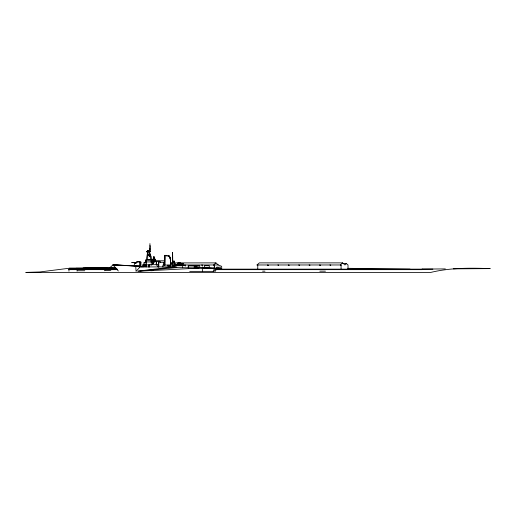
<?xml version="1.0" encoding="UTF-8"?>
<svg xmlns="http://www.w3.org/2000/svg" width="516" height="516" viewBox="0 0 516 516"><rect width="100%" height="100%" fill="white"/><g stroke="black" fill="none" stroke-linecap="round" stroke-linejoin="round"><path stroke-width="0.77" d="M188.643 267.785L188.662 265.701L194.274 265.766L194.255 267.856L196.035 267.856L196.061 265.766L189.559 265.701M195.145 267.856L195.164 265.766M196.17 267.875L196.177 267.178L196.641 267.178L198.757 267.191L198.75 267.888L198.286 267.888L198.292 267.191L198.757 267.191M196.635 267.875L196.641 267.178M197.847 267.875L197.854 267.178L197.08 267.191L197.073 267.888L197.544 267.888L197.551 267.191M197.376 267.875L197.383 267.178M153.271 261.296L153.304 258.065L154.652 258.065M164.314 265.082L164.456 255.356L166.404 255.356L166.881 255.781M153.536 258.065L153.452 256.955L154.316 256.955L154.497 258.065L154 256.955L154.161 258.065M153.665 258.065L153.575 261.296L153.304 258.065M154.129 261.296L154.032 256.955L154.497 258.065M165.03 265.082L165.359 255.356M147.911 252.917L147.021 251.44L147.466 253.046L147.137 251.44L147.911 252.917L147.086 251.292M148.118 251.363L147.531 259.954L147.518 259.529M148.034 254.491L150.949 256.31L148.028 254.614M215.249 271.371L216.791 268.307L213.114 268.249M147.486 250.466L149.311 250.395L147.402 250.537M149.221 250.395L149.227 250.537M136.16 262.818L136.334 262.45L136.417 262.818M153.452 258.065L153.594 256.955L153.613 258.065M146.292 259.987L147.769 251.376M149.311 251.292L149.879 248.789L149.15 251.292M131.812 262.45L136.334 262.45M177.44 264.734L177.665 263.192L178.343 263.063L180.445 263.063L180.6 264.734M213.198 271.371L214.372 268.655L214.069 268.307L202.195 267.959L140.042 271.164M183.174 263.483L180.316 263.695L183.225 263.592M152.214 264.695L154.516 261.296M154.703 261.296L152.401 264.695L152.401 259.954M138.456 271.132L176.82 267.611L176.362 266.914L139.991 266.914L136.063 271.371L135.727 266.082A54.761 1.284 2.4 0 1 112.972 264.831L118.351 270.971M348.01 269.146L348.01 264.966L346.313 263.573L344.965 264.966L342.637 262.876L259.335 262.876L257.033 264.966L257.768 265.624M113.081 264.843L108.141 269.184M342.637 262.876L340.334 264.966L341.076 265.624M221.693 269.146L221.693 266.359L218.294 264.966L215.907 262.883L213.585 264.966L214.327 266.14M136.521 262.076L134.779 263.541A1.264 1.219 -90 0 0 134.328 264.521L134.328 265.727L140.971 265.727L140.907 261.999L137.404 261.754A1.451 1.4 -90 0 0 136.521 262.076L137.166 262.076L136.675 262.496M136.037 262.915L136.521 262.554M135.431 263.541L135.895 263.076M143.964 266.914L143.964 262.876L145.957 261.625M179.162 263.063L177.665 263.192L177.672 264.734M178.097 263.192L178.755 263.063M137.637 271.184L173.157 266.914L173.615 267.611L205.497 267.959L215.43 268.307L215.565 268.655L214.224 271.371L189.714 271.371M108.657 268.23L69.305 268.23L39.829 271.958L25.8 272.409L430.815 272.409C450.268 267.675 470.321 267.907 490.2 268.61L453.358 268.855M150.769 270.758L153.181 270.629M203.885 268.043L205.497 267.959L202.195 267.959L202.53 271.371M76.084 268.268L115.449 268.23L69.305 268.23M422.088 269.094L445.34 268.913M149.93 243.591L149.93 245.68M167.881 255.781L169.616 256.181L170.48 259.471L170.68 263.483L170.486 259.471L169.848 257.407L169.312 256.181L168.235 255.781M169.003 256.181L170.016 257.407M169.674 257.407L170.486 259.471M153.536 259.954L145.557 259.954L145.557 261.928L152.401 261.928M155.129 260.793L164.546 260.793M152.401 261.296L159.702 261.296M139.197 261.754L139.675 262.251L140.971 262.251M164.469 262.302L160.024 262.302L158.805 261.296L158.805 266.914M143.964 262.876L146.318 262.876M215.907 262.883L170.474 262.908L170.474 266.914M179.716 264.734L179.716 263.063L180.6 263.341M343.134 263.573L346.313 263.573M174.15 262.908L175.466 265.082M173.234 264.966L218.294 264.966M257.033 264.966L341.076 264.966L341.076 269.146M170.757 265.082L162.901 265.082L162.901 266.914M148.369 265.301L149.982 265.301M173.492 265.734L182.67 265.734L182.67 267.778M136.83 266.082L135.727 266.082L139.991 266.914M168.732 266.03L167.623 266.03L167.623 265.082M171.119 262.908L171.119 265.082L183.735 265.082L172.847 265.359L172.847 265.998L175.111 266.914M138.81 266.514L139.539 266.514M216.701 268.036L221.809 269.146M214.069 268.307L216.791 268.307M214.372 268.655L216.759 268.655M117.422 269.146L68.744 269.146L68.744 269.649L117.467 269.649M215.772 269.146L432.892 269.146M215.772 269.649L422.191 269.649L422.14 269.146M109.972 270.539L105.399 270.539L105.399 269.146M77.658 270.745L84.798 270.745M262.573 271.164L264.992 271.164M319.81 271.164L325.454 271.164M115.816 268.249L82.921 268.185L89.926 267.746L115.926 268.159M347.849 268.307L410.078 269.146M196.177 267.178L197.08 267.191M206.11 268.191L215.43 268.307L203.846 267.959M104.509 268.068L89.926 267.746L103 268.056M109.811 268.178L116.177 268.32M109.366 268.217L115.726 268.378M135.895 265.927L112.972 264.831L135.805 265.998M135.901 263.141L131.832 262.341M137.379 266.082L141.545 266.914M139.03 266.082L142.416 266.778M139.849 261.754L140.326 262.251L140.326 265.727M169.616 256.181L166.178 255.781L165.739 255.356M172.847 265.998L174.408 266.914M159.457 261.296L160.676 262.302M159.128 261.296L160.353 262.302M329.918 264.966L330.659 265.624L330.659 264.966M319.507 264.966L320.249 265.624L320.249 264.966M309.097 264.966L309.832 265.624L309.832 264.966M298.68 264.966L299.422 265.624L299.422 264.966M288.27 264.966L289.012 265.624L289.012 264.966M277.86 264.966L278.595 265.624L278.595 264.966M267.443 264.966L268.185 265.624L268.185 264.966M166.068 255.356L166.533 255.781M175.221 267.611L173.195 265.998L173.195 265.359M201.711 264.966L202.453 266.14L202.453 264.966M184.554 264.966L185.296 266.14L185.296 264.966M174.653 262.908L175.466 264.527M174.402 262.908L175.24 265.359M154.22 258.065L155.542 261.296M154.613 258.71L155.6 261.296L154.594 258.065M147.021 251.44L147.492 252.917M149.434 251.363L152.001 259.993M149.079 251.363L150.84 259.954M170.286 259.471L170.622 263.483M164.598 262.089L164.494 255.356L164.475 262.089M153.426 261.296L153.387 258.065L153.349 261.296M172.757 261.09L172.583 252.44L172.583 261.09M257.768 264.966L257.768 269.146M220.326 269.146L220.326 267.114L218.977 267.114L218.977 269.146M218.107 269.146L218.107 267.114L216.759 267.114L216.759 269.146M214.327 264.966L214.327 268.391M209.29 268.462L209.29 265.734L204.4 265.734L204.4 267.778M199.718 267.778L199.718 265.734L188.224 265.734L188.224 267.778M181.084 265.082L181.084 264.734L177.04 264.734L177.04 265.082M180.445 263.063L180.445 264.734M180.123 263.341L180.123 264.734M174.963 264.527L174.963 265.082M173.937 261.851L173.937 262.908M173.815 261.851L173.815 262.908M173.692 261.851L173.692 262.908M173.544 265.359L173.544 265.998M172.983 261.851L172.983 262.908M172.86 261.09L172.86 262.908M172.744 261.851L172.744 262.908M172.234 262.908L172.234 265.082M169.783 265.082L169.783 266.914M168.732 265.082L168.732 266.914M168.526 266.03L168.526 266.914M164.146 262.302L164.146 265.082M163.817 262.302L163.817 265.082M158.56 261.296L158.56 266.914M158.206 266.914L158.206 264.695L149.421 264.695L149.421 266.914M158.038 264.695L158.038 266.914M156.419 261.296L156.419 265.308M156.238 261.296L156.238 264.695M152.968 259.954L152.968 261.296M151.639 259.954L151.639 259.529L146.699 259.529L146.699 259.954M151.407 259.529L151.407 259.954M151.24 261.928L151.24 265.301M151.169 259.529L151.169 259.954M151.059 259.954L151.059 261.928M150.021 251.44L150.053 245.68L149.879 251.292M149.576 264.695L149.576 266.914M149.356 259.529L149.356 259.954M149.182 259.529L149.182 259.954M148.711 259.529L148.711 259.954M148.718 265.301L148.718 264.882L145.931 264.882L145.931 266.914M148.537 259.529L148.537 259.954M148.421 265.301L148.421 266.914M148.376 250.595L148.376 251.292M148.369 264.882L148.369 266.914M148.24 250.595L148.24 251.292M147.112 259.529L147.112 259.954M146.28 261.928L146.28 264.882M146.17 266.914L146.17 265.301L144.906 265.301L144.906 264.869M146.099 259.954L146.099 261.928M145.731 265.301L145.731 264.869L142.429 264.869L142.429 266.914M143.829 264.869L143.829 266.914M139.675 262.251L139.675 265.727M139.301 265.727L139.301 266.514M135.747 265.727L135.747 266.514M110.74 269.146L110.74 270.539M109.36 269.146L109.36 269.649M104.632 269.146L104.632 270.745M77.084 271.164L77.039 269.146M68.957 269.649L68.957 271.164M137.437 261.902A1.451 1.4 -90 0 1 138.049 261.754M138.082 261.902A1.451 1.4 -90 0 1 138.694 261.754M147.376 254.491L150.079 256.31L147.35 254.614L150.272 254.491L147.376 254.491M150.524 251.292L146.583 251.44L150.524 251.292M174.221 261.09L172.46 261.09L172.486 261.851L174.221 261.851L174.195 261.09"/></g></svg>
